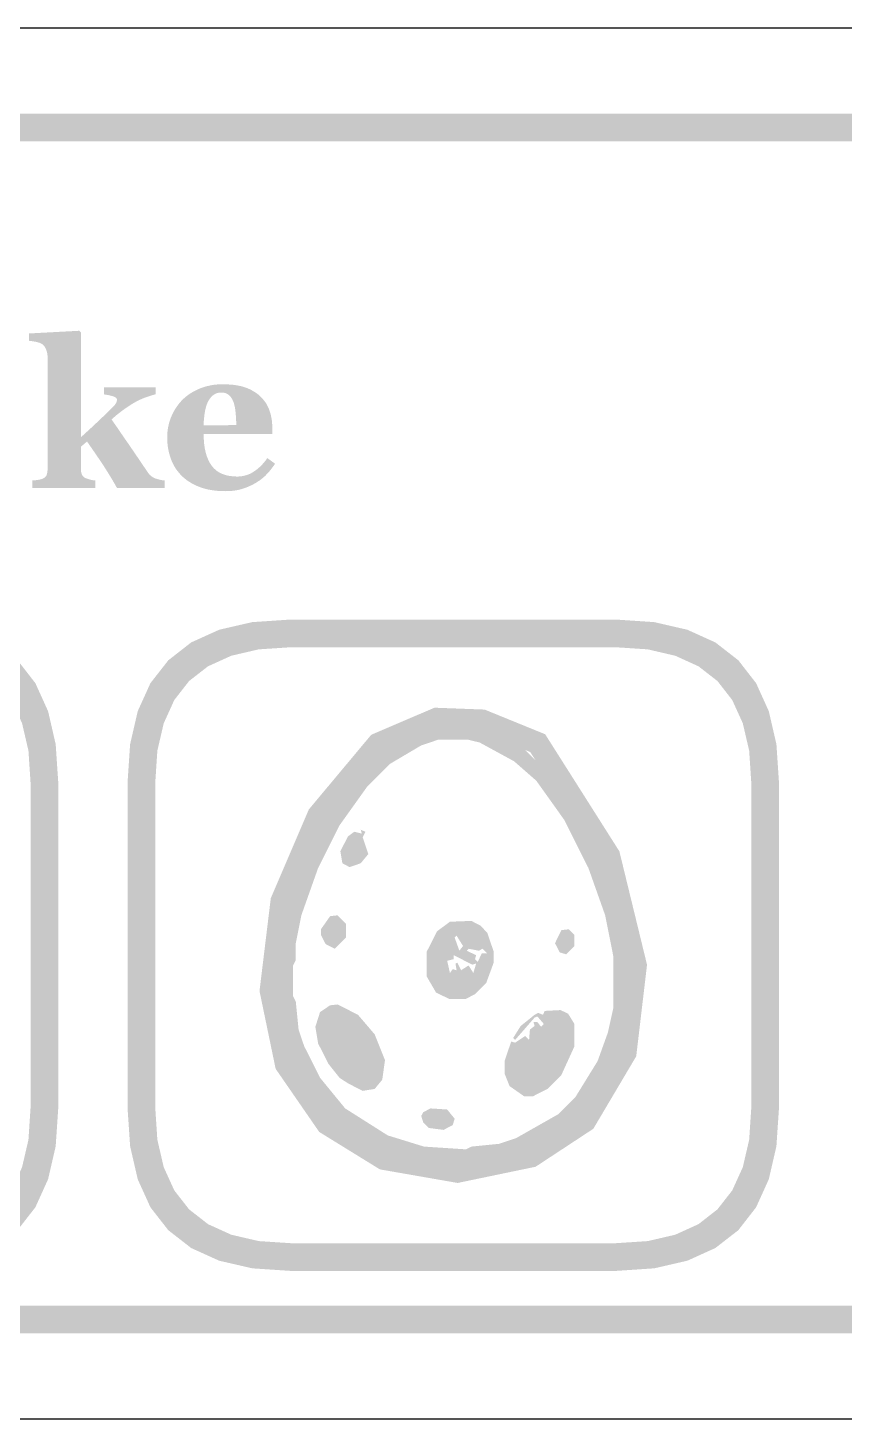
# Model space of a CAD drawing. Header units: millimetres. Extents: x 6 to 297, y 55 to 451.
# Drawn here: x 119.66 to 131.44, y 247.16 to 267.24 of the extents above; entities that cross this region are included whole.
import ezdxf

# ---------------------------------------------------------------- set-up
doc = ezdxf.new("R2010")
doc.units = ezdxf.units.MM
doc.layers.add('CUT', color=1, linetype='Continuous')
doc.layers.add('RASTER', color=7, linetype='Continuous')

msp = doc.modelspace()

# ---------------------------------------------------------------- hatches: boundary and pattern name
at = {"layer": 'RASTER'}
h = msp.add_hatch(color=7, dxfattribs=at)
h.paths.add_polyline_path([(74.2, 263.8), (74.234, 264.316), (74.338, 264.763), (74.509, 265.141), (74.75, 265.45), (75.059, 265.691), (75.438, 265.863), (75.884, 265.966), (76.4, 266), (133.6, 266), (134.116, 265.966), (134.563, 265.863), (134.941, 265.691), (135.25, 265.45), (135.491, 265.141), (135.663, 264.763), (135.766, 264.316), (135.8, 263.8), (135.8, 250.6), (135.766, 250.084), (135.663, 249.638), (135.491, 249.259), (135.25, 248.95), (134.941, 248.709), (134.563, 248.537), (134.116, 248.434), (133.6, 248.4), (76.4, 248.4), (75.884, 248.434), (75.438, 248.537), (75.059, 248.709), (74.75, 248.95), (74.509, 249.259), (74.338, 249.638), (74.234, 250.084), (74.2, 250.6)])
h.paths.add_polyline_path([(74.6, 263.8), (74.6, 250.6), (74.628, 250.178), (74.712, 249.813), (74.853, 249.503), (75.05, 249.25), (75.303, 249.053), (75.613, 248.912), (75.978, 248.828), (76.4, 248.8), (133.6, 248.8), (134.022, 248.828), (134.388, 248.912), (134.697, 249.053), (134.95, 249.25), (135.147, 249.503), (135.288, 249.813), (135.372, 250.178), (135.4, 250.6), (135.4, 263.8), (135.372, 264.222), (135.288, 264.588), (135.147, 264.897), (134.95, 265.15), (134.697, 265.347), (134.388, 265.488), (134.022, 265.572), (133.6, 265.6), (76.4, 265.6), (75.978, 265.572), (75.613, 265.488), (75.303, 265.347), (75.05, 265.15), (74.853, 264.897), (74.712, 264.588), (74.628, 264.222), (74.6, 263.8)], flags=0)
msp.add_hatch(color=7, dxfattribs=at).paths.add_polyline_path([(121.637, 260.6), (120.947, 260.6), (120.916, 260.655), (120.885, 260.708), (120.855, 260.759), (120.825, 260.807), (120.796, 260.854), (120.768, 260.898), (120.741, 260.94), (120.714, 260.98), (120.688, 261.019), (120.662, 261.057), (120.637, 261.094), (120.612, 261.13), (120.587, 261.166), (120.563, 261.201), (120.539, 261.236), (120.515, 261.269), (120.427, 261.195), (120.427, 260.875), (120.427, 260.863), (120.428, 260.85), (120.429, 260.839), (120.431, 260.827), (120.433, 260.817), (120.436, 260.807), (120.439, 260.798), (120.442, 260.789), (120.447, 260.781), (120.452, 260.773), (120.458, 260.766), (120.465, 260.76), (120.473, 260.754), (120.482, 260.748), (120.491, 260.743), (120.502, 260.739), (120.508, 260.736), (120.515, 260.733), (120.523, 260.731), (120.53, 260.728), (120.538, 260.726), (120.546, 260.723), (120.555, 260.721), (120.563, 260.719), (120.572, 260.717), (120.581, 260.715), (120.59, 260.713), (120.598, 260.711), (120.607, 260.71), (120.616, 260.709), (120.625, 260.708), (120.634, 260.707), (120.634, 260.6), (119.727, 260.6), (119.727, 260.707), (119.736, 260.708), (119.745, 260.709), (119.754, 260.709), (119.763, 260.71), (119.773, 260.711), (119.782, 260.713), (119.791, 260.714), (119.8, 260.715), (119.809, 260.716), (119.818, 260.718), (119.826, 260.719), (119.834, 260.721), (119.842, 260.723), (119.85, 260.725), (119.857, 260.727), (119.865, 260.729), (119.876, 260.733), (119.886, 260.738), (119.895, 260.743), (119.904, 260.749), (119.911, 260.756), (119.918, 260.763), (119.924, 260.771), (119.928, 260.779), (119.932, 260.787), (119.936, 260.797), (119.938, 260.807), (119.941, 260.818), (119.943, 260.829), (119.944, 260.841), (119.945, 260.853), (119.945, 260.867), (119.945, 262.5), (119.945, 262.512), (119.944, 262.524), (119.942, 262.537), (119.94, 262.549), (119.937, 262.562), (119.933, 262.574), (119.929, 262.587), (119.924, 262.6), (119.918, 262.613), (119.912, 262.625), (119.905, 262.636), (119.898, 262.646), (119.89, 262.655), (119.881, 262.664), (119.872, 262.672), (119.862, 262.679), (119.854, 262.683), (119.846, 262.687), (119.837, 262.691), (119.827, 262.695), (119.816, 262.698), (119.804, 262.702), (119.792, 262.705), (119.778, 262.708), (119.764, 262.711), (119.751, 262.713), (119.738, 262.715), (119.725, 262.717), (119.713, 262.719), (119.7, 262.721), (119.689, 262.722), (119.677, 262.723), (119.677, 262.829), (120.405, 262.868), (120.427, 262.844), (120.427, 261.332), (120.455, 261.357), (120.483, 261.383), (120.512, 261.409), (120.542, 261.437), (120.573, 261.465), (120.605, 261.495), (120.637, 261.525), (120.671, 261.557), (120.704, 261.588), (120.735, 261.618), (120.765, 261.646), (120.793, 261.673), (120.819, 261.699), (120.844, 261.723), (120.867, 261.746), (120.888, 261.767), (120.9, 261.78), (120.91, 261.791), (120.919, 261.801), (120.926, 261.811), (120.932, 261.82), (120.937, 261.829), (120.94, 261.836), (120.942, 261.843), (120.943, 261.849), (120.944, 261.855), (120.945, 261.859), (120.946, 261.864), (120.946, 261.867), (120.947, 261.87), (120.947, 261.873), (120.947, 261.874), (120.946, 261.881), (120.944, 261.887), (120.941, 261.893), (120.935, 261.899), (120.929, 261.904), (120.921, 261.909), (120.912, 261.914), (120.901, 261.918), (120.889, 261.923), (120.875, 261.927), (120.86, 261.931), (120.843, 261.935), (120.825, 261.939), (120.806, 261.942), (120.785, 261.946), (120.762, 261.949), (120.762, 262.053), (121.507, 262.053), (121.507, 261.952), (121.471, 261.942), (121.438, 261.932), (121.407, 261.922), (121.378, 261.912), (121.351, 261.903), (121.326, 261.893), (121.304, 261.884), (121.283, 261.875), (121.264, 261.866), (121.244, 261.856), (121.224, 261.845), (121.203, 261.833), (121.182, 261.821), (121.16, 261.808), (121.138, 261.794), (121.115, 261.779), (121.101, 261.769), (121.086, 261.759), (121.071, 261.749), (121.056, 261.739), (121.042, 261.728), (121.027, 261.718), (121.013, 261.707), (120.999, 261.696), (120.985, 261.685), (120.97, 261.674), (120.954, 261.661), (120.938, 261.648), (120.922, 261.634), (120.905, 261.62), (120.887, 261.605), (120.869, 261.589), (120.905, 261.537), (120.94, 261.487), (120.974, 261.437), (121.007, 261.388), (121.04, 261.341), (121.072, 261.294), (121.104, 261.248), (121.135, 261.204), (121.165, 261.159), (121.196, 261.114), (121.227, 261.068), (121.259, 261.021), (121.291, 260.974), (121.323, 260.926), (121.356, 260.878), (121.389, 260.829), (121.401, 260.812), (121.413, 260.797), (121.427, 260.783), (121.44, 260.771), (121.455, 260.76), (121.47, 260.751), (121.486, 260.743), (121.502, 260.736), (121.519, 260.731), (121.536, 260.726), (121.553, 260.721), (121.57, 260.717), (121.586, 260.714), (121.603, 260.711), (121.62, 260.709), (121.637, 260.707)])
h = msp.add_hatch(color=7, dxfattribs=at)
h.paths.add_polyline_path([(123.228, 260.95), (123.215, 260.929), (123.201, 260.909), (123.186, 260.889), (123.171, 260.869), (123.155, 260.849), (123.139, 260.83), (123.122, 260.811), (123.104, 260.793), (123.086, 260.774), (123.067, 260.757), (123.047, 260.74), (123.027, 260.724), (123.006, 260.708), (122.984, 260.694), (122.962, 260.679), (122.939, 260.666), (122.915, 260.652), (122.89, 260.64), (122.865, 260.628), (122.841, 260.617), (122.816, 260.607), (122.791, 260.598), (122.766, 260.589), (122.741, 260.582), (122.715, 260.575), (122.689, 260.569), (122.661, 260.564), (122.633, 260.56), (122.604, 260.557), (122.573, 260.555), (122.542, 260.554), (122.51, 260.553), (122.457, 260.554), (122.405, 260.557), (122.356, 260.562), (122.308, 260.569), (122.262, 260.577), (122.218, 260.588), (122.176, 260.6), (122.136, 260.615), (122.097, 260.631), (122.06, 260.648), (122.025, 260.667), (121.992, 260.687), (121.96, 260.708), (121.93, 260.731), (121.902, 260.755), (121.876, 260.78), (121.851, 260.807), (121.828, 260.835), (121.806, 260.863), (121.786, 260.894), (121.768, 260.925), (121.751, 260.957), (121.736, 260.991), (121.723, 261.026), (121.711, 261.061), (121.701, 261.098), (121.692, 261.135), (121.685, 261.173), (121.679, 261.212), (121.675, 261.251), (121.673, 261.291), (121.672, 261.332), (121.673, 261.37), (121.676, 261.406), (121.68, 261.443), (121.686, 261.479), (121.694, 261.514), (121.703, 261.55), (121.714, 261.584), (121.727, 261.619), (121.742, 261.653), (121.757, 261.685), (121.775, 261.717), (121.794, 261.748), (121.814, 261.778), (121.835, 261.807), (121.859, 261.835), (121.883, 261.863), (121.909, 261.888), (121.936, 261.912), (121.965, 261.935), (121.996, 261.957), (122.028, 261.977), (122.062, 261.996), (122.097, 262.014), (122.134, 262.031), (122.173, 262.046), (122.212, 262.059), (122.253, 262.07), (122.295, 262.079), (122.338, 262.087), (122.382, 262.092), (122.427, 262.095), (122.473, 262.096), (122.524, 262.095), (122.571, 262.092), (122.617, 262.089), (122.66, 262.083), (122.701, 262.076), (122.74, 262.068), (122.776, 262.057), (122.81, 262.046), (122.843, 262.033), (122.873, 262.019), (122.903, 262.003), (122.931, 261.986), (122.957, 261.969), (122.983, 261.95), (123.006, 261.929), (123.029, 261.908), (123.049, 261.887), (123.067, 261.864), (123.085, 261.841), (123.101, 261.817), (123.115, 261.792), (123.128, 261.766), (123.14, 261.739), (123.15, 261.711), (123.159, 261.683), (123.167, 261.654), (123.173, 261.624), (123.179, 261.595), (123.183, 261.565), (123.186, 261.535), (123.188, 261.504), (123.188, 261.473), (123.188, 261.378), (122.198, 261.378), (122.2, 261.305), (122.205, 261.237), (122.214, 261.173), (122.227, 261.113), (122.243, 261.059), (122.263, 261.008), (122.287, 260.962), (122.314, 260.921), (122.345, 260.884), (122.38, 260.852), (122.42, 260.825), (122.464, 260.803), (122.512, 260.786), (122.564, 260.774), (122.621, 260.767), (122.681, 260.764), (122.715, 260.765), (122.749, 260.769), (122.781, 260.775), (122.812, 260.783), (122.843, 260.794), (122.872, 260.806), (122.901, 260.822), (122.929, 260.84), (122.956, 260.859), (122.982, 260.88), (123.007, 260.902), (123.031, 260.925), (123.054, 260.95), (123.076, 260.975), (123.097, 261.002), (123.116, 261.031)])
h.paths.add_polyline_path([(122.668, 261.507), (122.668, 261.529), (122.668, 261.551), (122.667, 261.573), (122.666, 261.596), (122.665, 261.618), (122.663, 261.641), (122.661, 261.664), (122.659, 261.687), (122.657, 261.709), (122.654, 261.731), (122.651, 261.751), (122.647, 261.771), (122.643, 261.789), (122.639, 261.806), (122.634, 261.823), (122.629, 261.838), (122.622, 261.854), (122.615, 261.87), (122.607, 261.885), (122.599, 261.898), (122.59, 261.911), (122.581, 261.922), (122.571, 261.932), (122.561, 261.942), (122.549, 261.95), (122.538, 261.957), (122.525, 261.963), (122.512, 261.968), (122.498, 261.972), (122.483, 261.975), (122.468, 261.976), (122.451, 261.977), (122.424, 261.975), (122.398, 261.97), (122.373, 261.961), (122.35, 261.948), (122.328, 261.932), (122.308, 261.913), (122.289, 261.889), (122.271, 261.863), (122.255, 261.832), (122.241, 261.797), (122.229, 261.758), (122.219, 261.715), (122.211, 261.668), (122.205, 261.616), (122.2, 261.561), (122.198, 261.501)], flags=0)
h = msp.add_hatch(color=7, dxfattribs=at)
h.paths.add_polyline_path([(110.7, 256.35), (110.737, 256.901), (110.847, 257.378), (111.03, 257.782), (111.287, 258.112), (111.618, 258.37), (112.022, 258.553), (112.499, 258.663), (113.05, 258.7), (117.75, 258.7), (118.301, 258.663), (118.778, 258.553), (119.182, 258.37), (119.513, 258.113), (119.77, 257.782), (119.953, 257.378), (120.063, 256.901), (120.1, 256.35), (120.1, 251.65), (120.063, 251.099), (119.953, 250.622), (119.77, 250.218), (119.512, 249.887), (119.182, 249.63), (118.778, 249.447), (118.301, 249.337), (117.75, 249.3), (113.05, 249.3), (112.499, 249.337), (112.022, 249.447), (111.618, 249.63), (111.288, 249.888), (111.03, 250.218), (110.847, 250.622), (110.737, 251.099), (110.7, 251.65)])
h.paths.add_polyline_path([(111.1, 256.35), (111.1, 251.65), (111.13, 251.193), (111.222, 250.797), (111.374, 250.462), (111.587, 250.188), (111.862, 249.974), (112.197, 249.822), (112.593, 249.73), (113.05, 249.7), (117.75, 249.7), (118.207, 249.73), (118.603, 249.822), (118.938, 249.974), (119.213, 250.188), (119.426, 250.462), (119.578, 250.797), (119.67, 251.193), (119.7, 251.65), (119.7, 256.35), (119.67, 256.807), (119.578, 257.203), (119.426, 257.538), (119.213, 257.812), (118.938, 258.026), (118.603, 258.178), (118.207, 258.27), (117.75, 258.3), (113.05, 258.3), (112.593, 258.27), (112.197, 258.178), (111.862, 258.026), (111.587, 257.813), (111.374, 257.538), (111.222, 257.203), (111.13, 256.807), (111.1, 256.35)], flags=0)
h = msp.add_hatch(color=7, dxfattribs=at)
h.paths.add_polyline_path([(121.1, 256.35), (121.137, 256.901), (121.247, 257.378), (121.43, 257.782), (121.688, 258.112), (122.018, 258.37), (122.422, 258.553), (122.899, 258.663), (123.45, 258.7), (128.15, 258.7), (128.701, 258.663), (129.178, 258.553), (129.582, 258.37), (129.913, 258.113), (130.17, 257.782), (130.353, 257.378), (130.463, 256.901), (130.5, 256.35), (130.5, 251.65), (130.463, 251.099), (130.353, 250.622), (130.17, 250.218), (129.913, 249.887), (129.582, 249.63), (129.178, 249.447), (128.701, 249.337), (128.15, 249.3), (123.45, 249.3), (122.899, 249.337), (122.422, 249.447), (122.018, 249.63), (121.687, 249.888), (121.43, 250.218), (121.247, 250.622), (121.137, 251.099), (121.1, 251.65)])
h.paths.add_polyline_path([(121.5, 256.35), (121.5, 251.65), (121.53, 251.193), (121.622, 250.797), (121.774, 250.462), (121.988, 250.188), (122.262, 249.974), (122.597, 249.822), (122.993, 249.73), (123.45, 249.7), (128.15, 249.7), (128.607, 249.73), (129.003, 249.822), (129.338, 249.974), (129.612, 250.188), (129.826, 250.462), (129.978, 250.797), (130.07, 251.193), (130.1, 251.65), (130.1, 256.35), (130.07, 256.807), (129.978, 257.203), (129.826, 257.538), (129.613, 257.812), (129.338, 258.026), (129.003, 258.178), (128.607, 258.27), (128.15, 258.3), (123.45, 258.3), (122.993, 258.27), (122.597, 258.178), (122.262, 258.026), (121.988, 257.813), (121.774, 257.538), (121.622, 257.203), (121.53, 256.807), (121.5, 256.35)], flags=0)
h = msp.add_hatch(color=7, dxfattribs=at)
h.paths.add_polyline_path([(125.529, 257.428), (126.252, 257.401), (127.126, 257.045), (128.197, 255.355), (128.596, 253.718), (128.44, 252.397), (127.821, 251.351), (126.988, 250.803), (125.863, 250.569), (124.741, 250.765), (123.866, 251.305), (123.237, 252.216), (123.004, 253.339), (123.167, 254.679), (123.716, 255.96), (124.616, 257.037)])
h.paths.add_polyline_path([(125.589, 257.105), (124.812, 256.773), (123.992, 255.791), (123.479, 254.595), (123.328, 253.353), (123.537, 252.344), (124.091, 251.542), (124.857, 251.069), (125.858, 250.895), (126.864, 251.104), (127.583, 251.577), (128.13, 252.501), (128.272, 253.698), (127.899, 255.229), (126.911, 256.788), (126.184, 257.083), (125.589, 257.105)], flags=0)
h = msp.add_hatch(color=7, dxfattribs=at)
h.paths.add_polyline_path([(125.51, 257.154), (126.102, 257.166), (126.343, 257.085), (126.837, 256.816), (127.28, 256.374), (127.561, 255.972), (127.871, 255.397), (128.152, 254.673), (128.313, 253.989), (128.313, 253.024), (128.273, 252.823), (128.072, 252.22), (127.883, 251.886), (127.4, 251.363), (127.159, 251.202), (126.785, 251.013), (126.182, 250.853), (125.458, 250.853), (125.257, 250.893), (124.775, 251.054), (124.36, 251.283), (123.999, 251.564), (123.757, 251.846), (123.407, 252.542), (123.287, 253.024), (123.287, 253.909), (123.327, 253.989), (123.367, 254.391), (123.488, 254.793), (123.838, 255.61), (124.159, 256.132), (124.602, 256.655), (125.044, 256.977)])
h.paths.add_polyline_path([(125.579, 256.965), (125.338, 256.884), (124.883, 256.615), (124.561, 256.293), (124.159, 255.73), (123.85, 255.115), (123.608, 254.432), (123.528, 254.029), (123.528, 253.788), (123.488, 253.708), (123.488, 253.265), (123.528, 253.185), (123.568, 252.783), (123.649, 252.542), (123.878, 252.087), (124.24, 251.645), (124.855, 251.255), (125.378, 251.094), (125.981, 251.054), (126.061, 251.094), (126.463, 251.134), (126.705, 251.215), (127.32, 251.564), (127.561, 251.806), (127.883, 252.328), (128.032, 252.743), (128.112, 253.105), (128.112, 253.828), (127.992, 254.432), (127.75, 255.115), (127.4, 255.811), (126.998, 256.374), (126.677, 256.655), (126.182, 256.925), (126.021, 256.965)], flags=0)
h.paths.add_polyline_path([(124.465, 255.666), (124.533, 255.638), (124.493, 255.557), (124.574, 255.316), (124.465, 255.183), (124.304, 255.127), (124.2, 255.183), (124.171, 255.356), (124.28, 255.57), (124.372, 255.638), (124.481, 255.61)], flags=0)
h.paths.add_polyline_path([(124.023, 254.419), (124.131, 254.432), (124.252, 254.311), (124.252, 254.11), (124.091, 253.949), (123.958, 254.017), (123.89, 254.15), (123.89, 254.23)], flags=0)
h.paths.add_polyline_path([(125.752, 254.339), (126.061, 254.351), (126.194, 254.283), (126.291, 254.178), (126.383, 253.909), (126.383, 253.748), (126.275, 253.454), (126.114, 253.294), (125.981, 253.225), (125.74, 253.225), (125.551, 253.318), (125.418, 253.547), (125.418, 253.909), (125.567, 254.202)], flags=0)
h.paths.add_polyline_path([(127.36, 254.218), (127.469, 254.23), (127.549, 254.15), (127.549, 253.989), (127.429, 253.869), (127.336, 253.897), (127.268, 254.029)], flags=0)
h.paths.add_polyline_path([(125.848, 254.138), (125.82, 254.11), (125.888, 253.921), (125.941, 253.989)], flags=0)
h.paths.add_polyline_path([(126.021, 253.949), (125.993, 253.921), (126.13, 253.856), (126.114, 253.8), (126.154, 253.76), (126.21, 253.881), (126.291, 253.881), (126.222, 253.949), (126.17, 253.921)], flags=0)
h.paths.add_polyline_path([(125.808, 253.856), (125.808, 253.8), (125.712, 253.776), (125.752, 253.599), (125.792, 253.655), (125.848, 253.639), (125.832, 253.736), (125.86, 253.748), (125.913, 253.639), (126.021, 253.708), (126.09, 253.599), (126.13, 253.736), (126.073, 253.72)], flags=0)
h.paths.add_polyline_path([(124.023, 253.133), (124.131, 253.145), (124.425, 252.996), (124.666, 252.714), (124.815, 252.34), (124.775, 252.059), (124.666, 251.926), (124.493, 251.898), (124.28, 252.007), (124.159, 252.087), (123.999, 252.288), (123.85, 252.582), (123.81, 252.823), (123.878, 253.036)], flags=0)
h.paths.add_polyline_path([(127.119, 253.052), (127.348, 253.064), (127.457, 253.012), (127.549, 252.863), (127.549, 252.542), (127.36, 252.127), (127.159, 251.926), (126.946, 251.818), (126.825, 251.818), (126.612, 251.967), (126.544, 252.139), (126.544, 252.34), (126.636, 252.61), (126.693, 252.594), (126.837, 252.69), (126.894, 252.634), (126.906, 252.783), (126.974, 252.835), (126.958, 252.891), (127.014, 252.891), (127.067, 252.823), (127.107, 252.863), (127.014, 252.972), (126.974, 252.956), (126.693, 252.634), (126.665, 252.662), (126.773, 252.835), (126.974, 252.996), (127.026, 253.024), (127.095, 252.996)], flags=0)
h.paths.add_polyline_path([(125.47, 251.645), (125.712, 251.629), (125.82, 251.496), (125.792, 251.404), (125.659, 251.335), (125.446, 251.363), (125.366, 251.444), (125.338, 251.536), (125.366, 251.589)], flags=0)

# ---------------------------------------------------------------- linework, layer by layer
at = {"layer": 'CUT'}
for points in [[(75.999, 267.24), (134.001, 267.24)], [(134.001, 247.16), (75.999, 247.16)]]:
    msp.add_lwpolyline(points, dxfattribs=at)

doc.saveas('drawing.dxf')
